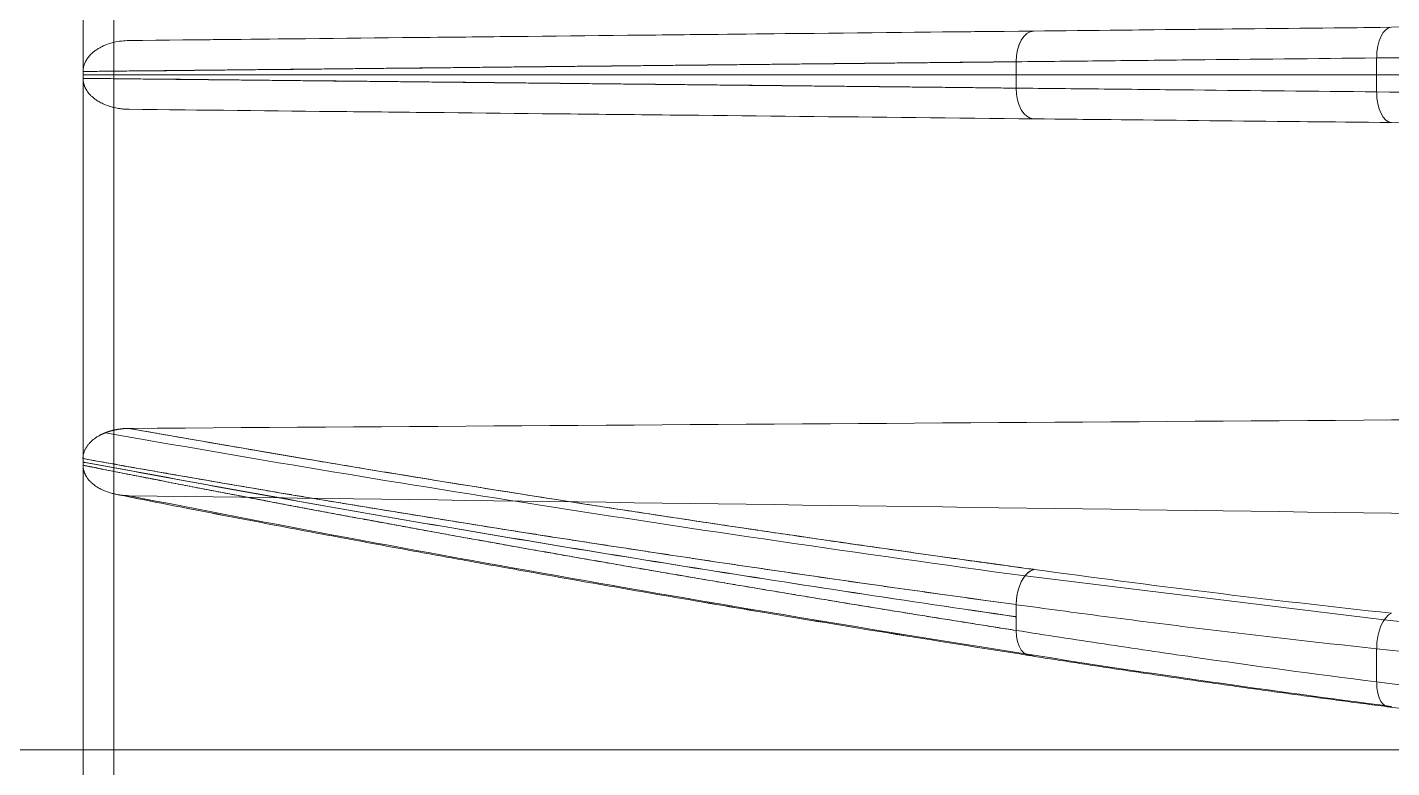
# Model space of a CAD drawing. Header units: millimetres. Extents: x 261 to 3841, y 268 to 4746.
# Drawn here: x 685.19 to 707.44, y 464.9 to 476.97 of the extents above; entities that cross this region are included whole.
import ezdxf
from ezdxf.lldxf.tags import DXFTag

# ---------------------------------------------------------------- set-up
doc = ezdxf.new("R2010")
doc.units = ezdxf.units.MM
doc.layers.add('20', color=7, linetype='Continuous', true_color=0xffffff)
doc.layers.add('21', color=7, linetype='Continuous', true_color=0xffffff)
tags = doc.linetypes.add('DASHED', pattern=[25.72, 12.86, -12.86]).pattern_tags.tags
tags[6:7] = [DXFTag(74, 4), DXFTag(75, 0), DXFTag(340, '0'), DXFTag(46, 0.0), DXFTag(50, 0.0), DXFTag(44, 0.0), DXFTag(45, 0.0)]
tags[4:5] = [DXFTag(74, 4), DXFTag(75, 0), DXFTag(340, '0'), DXFTag(46, 0.0), DXFTag(50, 0.0), DXFTag(44, 0.0), DXFTag(45, 0.0)]

msp = doc.modelspace()

# ---------------------------------------------------------------- linework, layer by layer
at = {"layer": '20', "color": 7, "linetype": 'DASHED', "lineweight": 13}
for p, q in [((686.096, 482.444), (686.096, 476.245)), ((701.315, 475.976), (701.315, 476.405)), ((707.193, 476.467), (707.193, 475.914)), ((707.193, 476.467), (707.193, 475.914)), ((686.096, 476.245), (686.096, 476.134)), ((701.315, 476.191), (686.096, 476.191)), ((701.315, 476.191), (686.096, 476.19)), ((707.193, 476.191), (701.315, 476.191)), ((701.315, 476.191), (707.193, 476.191)), ((736.214, 476.19), (707.193, 476.191)), ((707.193, 476.191), (736.11, 476.191)), ((686.096, 476.134), (686.096, 469.936)), ((686.096, 469.936), (686.096, 469.827)), ((686.096, 469.827), (686.096, 463.899)), ((701.461, 468.027), (707.317, 467.311)), ((707.317, 467.311), (701.461, 468.027)), ((701.315, 467.136), (701.315, 467.556)), ((707.193, 466.837), (707.193, 466.296)), ((707.193, 466.296), (707.193, 466.837))]:
    msp.add_line(p, q, dxfattribs=at)
for centre, major_axis, ratio, start_param, end_param in [((701.605, 476.403), (0.005, -0.502), 0.576654, 3.141376, 4.702223), ((701.605, 476.403), (-0.005, 0.502), 0.576654, 0.000007, 1.560813), ((707.442, 476.465), (-0.005, 0.502), 0.493826, 0.000001, 1.560287), ((701.605, 475.978), (0.005, 0.502), 0.576654, 1.58078, 3.141586), ((701.605, 475.978), (-0.005, -0.502), 0.576654, 4.722555, 6.283402), ((707.442, 475.917), (-0.005, -0.502), 0.493826, 4.722906, 6.283184), ((701.605, 467.639), (-0.068, -0.498), 0.565831, 3.396272, 4.957121), ((707.442, 466.925), (0.054, 0.5), 0.484928, 0.240021, 1.800306), ((701.605, 467.223), (0.078, 0.496), 0.562274, 1.834914, 3.395718), ((701.605, 467.223), (-0.078, -0.496), 0.562274, 4.976688, 6.537536), ((707.442, 466.389), (0.064, 0.498), 0.481142, 1.820742, 3.381028), ((707.442, 466.389), (-0.064, -0.498), 0.481142, 4.962342, 6.52262)]:
    msp.add_ellipse(centre, major_axis=major_axis, ratio=ratio, start_param=start_param, end_param=end_param, dxfattribs=at)
for points, degree in [([(716.129, 477.058), (706.368, 476.956), (696.608, 476.854), (686.847, 476.751)], 3), ([(686.847, 476.751), (689.183, 476.776), (693.991, 476.826), (699.027, 476.879), (701.6, 476.906)], 3), ([(701.6, 476.906), (702.544, 476.916), (704.453, 476.936), (706.433, 476.956), (707.436, 476.967)], 3), ([(716.129, 475.323), (706.368, 475.425), (696.608, 475.527), (686.847, 475.63)], 3), ([(716.13, 475.323), (706.369, 475.425), (696.608, 475.527), (686.847, 475.63)], 3), ([(701.6, 475.475), (699.027, 475.502), (693.991, 475.555), (689.183, 475.605), (686.847, 475.63)], 3), ([(707.436, 475.414), (706.433, 475.425), (704.453, 475.445), (702.544, 475.465), (701.6, 475.475)], 3), ([(716.129, 470.624), (706.368, 470.559), (696.608, 470.494), (686.847, 470.429)], 3), ([(701.6, 468.131), (699.027, 468.482), (693.991, 469.217), (689.183, 470.014), (686.847, 470.429)], 3), ([(716.13, 468.927), (706.369, 469.062), (696.608, 469.197), (686.847, 469.332)], 3), ([(701.6, 466.731), (699.027, 467.135), (693.991, 467.974), (689.183, 468.869), (686.847, 469.332)], 3), ([(701.481, 466.734), (704.326, 466.283), (707.366, 465.893)], 2)]:
    msp.add_open_spline(points, degree=degree, dxfattribs=at)
for points, knots in [([(686.096, 476.245), (686.096, 476.266), (686.098, 476.287), (686.105, 476.328), (686.111, 476.348), (686.126, 476.387), (686.135, 476.406), (686.155, 476.442), (686.167, 476.46), (686.205, 476.509), (686.235, 476.539), (686.275, 476.572), (686.283, 476.578), (686.3, 476.59), (686.309, 476.596), (686.335, 476.614), (686.37, 476.635), (686.407, 476.654), (686.445, 476.671), (686.464, 476.679), (686.523, 476.701), (686.562, 476.713), (686.642, 476.731), (686.683, 476.739), (686.764, 476.748), (686.806, 476.751), (686.847, 476.751)], [0, 0, 0, 0, 0.0625, 0.0625, 0.125, 0.125, 0.1875, 0.1875, 0.25, 0.25, 0.375, 0.375, 0.40625, 0.40625, 0.4375, 0.4375, 0.5, 0.5625, 0.5625, 0.625, 0.625, 0.75, 0.75, 0.875, 0.875, 1, 1, 1, 1]), ([(736.208, 476.773), (735.573, 476.767), (734.938, 476.76), (733.668, 476.746), (733.032, 476.74), (732.081, 476.73), (731.765, 476.726), (731.133, 476.72), (730.817, 476.716), (730.187, 476.71), (729.873, 476.706), (729.247, 476.7), (728.935, 476.697), (728.312, 476.69), (728.002, 476.687), (727.384, 476.68), (727.076, 476.677), (726.461, 476.67), (726.155, 476.667), (725.544, 476.661), (725.239, 476.658), (724.63, 476.651), (724.326, 476.648), (723.869, 476.643), (723.717, 476.642), (723.413, 476.638), (723.26, 476.637), (722.803, 476.632), (722.498, 476.629), (721.886, 476.622), (721.58, 476.619), (720.97, 476.613), (720.665, 476.609), (720.056, 476.603), (719.753, 476.6), (718.844, 476.59), (718.241, 476.584), (717.041, 476.571), (716.444, 476.565), (715.256, 476.552), (714.665, 476.546), (713.489, 476.534), (712.904, 476.527), (711.741, 476.515), (711.163, 476.509), (709.441, 476.491), (708.309, 476.479), (707.193, 476.467)], [0, 0, 0, 0, 0.062339, 0.062339, 0.12485, 0.12485, 0.156105, 0.156105, 0.18736, 0.18736, 0.218616, 0.218616, 0.249871, 0.249871, 0.281126, 0.281126, 0.312382, 0.312382, 0.343637, 0.343637, 0.374893, 0.374893, 0.406148, 0.406148, 0.421776, 0.421776, 0.437403, 0.437403, 0.468659, 0.468659, 0.499914, 0.499914, 0.531169, 0.531169, 0.562425, 0.562425, 0.624936, 0.624936, 0.687446, 0.687446, 0.749957, 0.749957, 0.812468, 0.812468, 0.874979, 0.874979, 1, 1, 1, 1]), ([(707.193, 476.467), (708.309, 476.479), (709.441, 476.491), (711.164, 476.509), (711.741, 476.515), (712.904, 476.527), (713.489, 476.533), (714.665, 476.546), (715.256, 476.552), (716.444, 476.564), (717.041, 476.57), (718.241, 476.583), (718.844, 476.589), (719.753, 476.599), (720.056, 476.602), (720.665, 476.608), (720.97, 476.612), (721.428, 476.617), (721.581, 476.618), (721.886, 476.621), (722.039, 476.623), (722.498, 476.628), (722.803, 476.631), (723.413, 476.637), (723.717, 476.641), (724.326, 476.647), (724.63, 476.65), (725.239, 476.656), (725.544, 476.66), (726.155, 476.666), (726.461, 476.669), (727.076, 476.676), (727.384, 476.679), (728.002, 476.685), (728.312, 476.689), (728.935, 476.695), (729.247, 476.699), (729.873, 476.705), (730.187, 476.708), (730.817, 476.715), (731.133, 476.718), (731.765, 476.725), (732.081, 476.728), (733.032, 476.738), (733.668, 476.745), (734.938, 476.758), (735.573, 476.765), (736.208, 476.772)], [0, 0, 0, 0, 0.125021, 0.125021, 0.187532, 0.187532, 0.250043, 0.250043, 0.312554, 0.312554, 0.375064, 0.375064, 0.437575, 0.437575, 0.468831, 0.468831, 0.500086, 0.500086, 0.515714, 0.515714, 0.531341, 0.531341, 0.562597, 0.562597, 0.593852, 0.593852, 0.625107, 0.625107, 0.656363, 0.656363, 0.687618, 0.687618, 0.718874, 0.718874, 0.750129, 0.750129, 0.781384, 0.781384, 0.81264, 0.81264, 0.843895, 0.843895, 0.87515, 0.87515, 0.937661, 0.937661, 1, 1, 1, 1]), ([(686.101, 476.247), (686.149, 476.247), (686.248, 476.248), (686.397, 476.25), (686.548, 476.251), (686.699, 476.253), (686.85, 476.255), (687.001, 476.256), (687.153, 476.258), (687.305, 476.259), (687.457, 476.261), (687.609, 476.262), (687.761, 476.264), (687.914, 476.266), (688.066, 476.267), (688.219, 476.269), (688.372, 476.27), (688.525, 476.272), (688.679, 476.274), (688.832, 476.275), (688.986, 476.277), (689.14, 476.278), (689.294, 476.28), (689.448, 476.282), (689.603, 476.283), (689.757, 476.285), (689.912, 476.286), (690.067, 476.288), (690.222, 476.29), (690.378, 476.291), (690.533, 476.293), (690.689, 476.294), (690.844, 476.296), (691, 476.298), (691.157, 476.299), (691.313, 476.301), (691.469, 476.303), (691.626, 476.304), (691.783, 476.306), (691.94, 476.307), (692.097, 476.309), (692.254, 476.311), (692.412, 476.312), (692.569, 476.314), (692.727, 476.316), (692.885, 476.317), (693.043, 476.319), (693.201, 476.321), (693.36, 476.322), (693.518, 476.324), (693.677, 476.326), (693.836, 476.327), (693.995, 476.329), (694.154, 476.331), (694.314, 476.332), (694.473, 476.334), (694.633, 476.336), (694.793, 476.337), (694.953, 476.339), (695.113, 476.341), (695.274, 476.342), (695.434, 476.344), (695.595, 476.346), (695.755, 476.347), (695.916, 476.349), (696.078, 476.351), (696.239, 476.352), (696.4, 476.354), (696.562, 476.356), (696.724, 476.357), (696.886, 476.359), (697.048, 476.361), (697.21, 476.362), (697.372, 476.364), (697.535, 476.366), (697.697, 476.368), (697.86, 476.369), (698.023, 476.371), (698.186, 476.373), (698.35, 476.374), (698.513, 476.376), (698.677, 476.378), (698.841, 476.38), (699.004, 476.381), (699.168, 476.383), (699.333, 476.385), (699.497, 476.386), (699.662, 476.388), (699.826, 476.39), (699.991, 476.392), (700.156, 476.393), (700.321, 476.395), (700.486, 476.397), (700.652, 476.398), (700.818, 476.4), (700.983, 476.402), (701.147, 476.404), (701.256, 476.405), (701.31, 476.405)], [0, 0, 0, 0, 0.010066, 0.020492, 0.030917, 0.041343, 0.051768, 0.062193, 0.072619, 0.083044, 0.093469, 0.103894, 0.114319, 0.124744, 0.135169, 0.145593, 0.156018, 0.166443, 0.176867, 0.187292, 0.197716, 0.208141, 0.218565, 0.228989, 0.239413, 0.249838, 0.260262, 0.270686, 0.28111, 0.291534, 0.301958, 0.312382, 0.322806, 0.33323, 0.343654, 0.354077, 0.364501, 0.374925, 0.385349, 0.395772, 0.406196, 0.416619, 0.427043, 0.437467, 0.44789, 0.458314, 0.468737, 0.479161, 0.489584, 0.500007, 0.510431, 0.520854, 0.531277, 0.541701, 0.552124, 0.562547, 0.572971, 0.583394, 0.593817, 0.604241, 0.614664, 0.625087, 0.63551, 0.645934, 0.656357, 0.66678, 0.677204, 0.687627, 0.69805, 0.708474, 0.718897, 0.729321, 0.739744, 0.750167, 0.760591, 0.771014, 0.781438, 0.791861, 0.802284, 0.812708, 0.823131, 0.833554, 0.843978, 0.854401, 0.864824, 0.875247, 0.885671, 0.896094, 0.906517, 0.91694, 0.927364, 0.937787, 0.94821, 0.958634, 0.969057, 0.979481, 0.989905, 1, 1, 1, 1]), ([(701.31, 476.405), (699.983, 476.391), (698.67, 476.378), (696.073, 476.35), (694.788, 476.337), (692.249, 476.31), (690.995, 476.297), (688.522, 476.271), (687.302, 476.258), (686.101, 476.245)], [0, 0, 0, 0, 0.249844, 0.249844, 0.500016, 0.500016, 0.750188, 0.750188, 1, 1, 1, 1]), ([(701.32, 476.405), (701.555, 476.408), (701.791, 476.41), (702.267, 476.415), (702.506, 476.418), (703.229, 476.426), (703.715, 476.431), (705.186, 476.446), (706.182, 476.457), (707.193, 476.467)], [0, 0, 0, 0, 0.12422, 0.12422, 0.249331, 0.249331, 0.499554, 0.499554, 1, 1, 1, 1]), ([(707.193, 476.467), (706.182, 476.457), (705.186, 476.446), (703.715, 476.431), (703.229, 476.426), (702.506, 476.418), (702.267, 476.415), (701.791, 476.41), (701.555, 476.408), (701.32, 476.405)], [0, 0, 0, 0, 0.500446, 0.500446, 0.750669, 0.750669, 0.87578, 0.87578, 1, 1, 1, 1]), ([(686.847, 475.63), (686.839, 475.63), (686.822, 475.63), (686.795, 475.631), (686.764, 475.633), (686.731, 475.637), (686.678, 475.643), (686.62, 475.654), (686.543, 475.674), (686.468, 475.699), (686.39, 475.735), (686.325, 475.772), (686.272, 475.811), (686.226, 475.851), (686.188, 475.893), (686.164, 475.926), (686.151, 475.947), (686.145, 475.956), (686.14, 475.966), (686.135, 475.975), (686.131, 475.984), (686.127, 475.993), (686.123, 476.003), (686.119, 476.012), (686.116, 476.021), (686.112, 476.031), (686.11, 476.04), (686.107, 476.05), (686.105, 476.059), (686.103, 476.068), (686.101, 476.078), (686.099, 476.087), (686.098, 476.097), (686.097, 476.106), (686.096, 476.115), (686.096, 476.125), (686.096, 476.131), (686.096, 476.134)], [0, 0, 0, 0, 0.0244, 0.051848, 0.08239, 0.116073, 0.152943, 0.242743, 0.294921, 0.393982, 0.480559, 0.554233, 0.618546, 0.679416, 0.736877, 0.791003, 0.801697, 0.812306, 0.822832, 0.833275, 0.843637, 0.853921, 0.864127, 0.874258, 0.884315, 0.8943, 0.904214, 0.914061, 0.923842, 0.933559, 0.943215, 0.952811, 0.962352, 0.971838, 0.981273, 0.990659, 1, 1, 1, 1]), ([(701.31, 475.976), (699.983, 475.99), (698.67, 476.004), (696.073, 476.031), (694.788, 476.044), (692.249, 476.071), (690.995, 476.084), (688.522, 476.11), (687.302, 476.123), (686.101, 476.136)], [0, 0, 0, 0, 0.249844, 0.249844, 0.500016, 0.500016, 0.750188, 0.750188, 1, 1, 1, 1]), ([(686.101, 476.134), (686.149, 476.134), (686.248, 476.133), (686.397, 476.131), (686.548, 476.13), (686.699, 476.128), (686.85, 476.127), (687.001, 476.125), (687.153, 476.123), (687.305, 476.122), (687.457, 476.12), (687.609, 476.119), (687.761, 476.117), (687.914, 476.116), (688.066, 476.114), (688.219, 476.112), (688.372, 476.111), (688.525, 476.109), (688.679, 476.108), (688.832, 476.106), (688.986, 476.104), (689.14, 476.103), (689.294, 476.101), (689.448, 476.1), (689.603, 476.098), (689.757, 476.096), (689.912, 476.095), (690.067, 476.093), (690.222, 476.091), (690.378, 476.09), (690.533, 476.088), (690.689, 476.087), (690.844, 476.085), (691, 476.083), (691.157, 476.082), (691.313, 476.08), (691.469, 476.079), (691.626, 476.077), (691.783, 476.075), (691.94, 476.074), (692.097, 476.072), (692.254, 476.07), (692.412, 476.069), (692.569, 476.067), (692.727, 476.065), (692.885, 476.064), (693.043, 476.062), (693.201, 476.06), (693.36, 476.059), (693.518, 476.057), (693.677, 476.056), (693.836, 476.054), (693.995, 476.052), (694.154, 476.051), (694.314, 476.049), (694.473, 476.047), (694.633, 476.046), (694.793, 476.044), (694.953, 476.042), (695.113, 476.041), (695.274, 476.039), (695.434, 476.037), (695.595, 476.035), (695.755, 476.034), (695.916, 476.032), (696.078, 476.03), (696.239, 476.029), (696.4, 476.027), (696.562, 476.025), (696.724, 476.024), (696.886, 476.022), (697.048, 476.02), (697.21, 476.019), (697.372, 476.017), (697.535, 476.015), (697.697, 476.014), (697.86, 476.012), (698.023, 476.01), (698.186, 476.008), (698.35, 476.007), (698.513, 476.005), (698.677, 476.003), (698.841, 476.002), (699.004, 476), (699.168, 475.998), (699.333, 475.996), (699.497, 475.995), (699.662, 475.993), (699.826, 475.991), (699.991, 475.99), (700.156, 475.988), (700.321, 475.986), (700.486, 475.984), (700.652, 475.983), (700.818, 475.981), (700.983, 475.979), (701.147, 475.977), (701.256, 475.976), (701.31, 475.976)], [0, 0, 0, 0, 0.010066, 0.020492, 0.030917, 0.041343, 0.051768, 0.062193, 0.072619, 0.083044, 0.093469, 0.103894, 0.114319, 0.124744, 0.135169, 0.145593, 0.156018, 0.166443, 0.176867, 0.187292, 0.197716, 0.208141, 0.218565, 0.228989, 0.239413, 0.249838, 0.260262, 0.270686, 0.28111, 0.291534, 0.301958, 0.312382, 0.322806, 0.33323, 0.343654, 0.354077, 0.364501, 0.374925, 0.385349, 0.395772, 0.406196, 0.416619, 0.427043, 0.437467, 0.44789, 0.458314, 0.468737, 0.479161, 0.489584, 0.500007, 0.510431, 0.520854, 0.531277, 0.541701, 0.552124, 0.562547, 0.572971, 0.583394, 0.593817, 0.604241, 0.614664, 0.625087, 0.63551, 0.645934, 0.656357, 0.66678, 0.677204, 0.687627, 0.69805, 0.708474, 0.718897, 0.729321, 0.739744, 0.750167, 0.760591, 0.771014, 0.781438, 0.791861, 0.802284, 0.812708, 0.823131, 0.833554, 0.843978, 0.854401, 0.864824, 0.875247, 0.885671, 0.896094, 0.906517, 0.91694, 0.927364, 0.937787, 0.94821, 0.958634, 0.969057, 0.979481, 0.989905, 1, 1, 1, 1]), ([(707.193, 475.914), (706.182, 475.925), (705.186, 475.935), (703.715, 475.95), (703.229, 475.956), (702.506, 475.963), (702.267, 475.966), (701.791, 475.971), (701.555, 475.973), (701.32, 475.976)], [0, 0, 0, 0, 0.500446, 0.500446, 0.750669, 0.750669, 0.87578, 0.87578, 1, 1, 1, 1]), ([(701.32, 475.976), (701.555, 475.973), (701.791, 475.971), (702.267, 475.966), (702.506, 475.963), (703.229, 475.956), (703.715, 475.95), (705.186, 475.935), (706.182, 475.925), (707.193, 475.914)], [0, 0, 0, 0, 0.12422, 0.12422, 0.249331, 0.249331, 0.499554, 0.499554, 1, 1, 1, 1]), ([(736.208, 475.61), (735.573, 475.617), (734.938, 475.623), (733.668, 475.637), (733.032, 475.643), (732.081, 475.653), (731.765, 475.656), (731.133, 475.663), (730.817, 475.666), (730.187, 475.673), (729.873, 475.676), (729.247, 475.683), (728.935, 475.686), (728.312, 475.693), (728.002, 475.696), (727.384, 475.702), (727.076, 475.706), (726.461, 475.712), (726.155, 475.715), (725.544, 475.722), (725.239, 475.725), (724.63, 475.731), (724.326, 475.734), (723.869, 475.739), (723.717, 475.741), (723.413, 475.744), (723.26, 475.746), (722.803, 475.75), (722.498, 475.754), (721.886, 475.76), (721.58, 475.763), (720.97, 475.77), (720.665, 475.773), (720.056, 475.779), (719.753, 475.782), (718.844, 475.792), (718.241, 475.798), (717.041, 475.811), (716.444, 475.817), (715.256, 475.829), (714.665, 475.836), (713.489, 475.848), (712.904, 475.854), (711.741, 475.866), (711.163, 475.872), (709.441, 475.89), (708.309, 475.902), (707.193, 475.914)], [0, 0, 0, 0, 0.062339, 0.062339, 0.12485, 0.12485, 0.156105, 0.156105, 0.18736, 0.18736, 0.218616, 0.218616, 0.249871, 0.249871, 0.281126, 0.281126, 0.312382, 0.312382, 0.343637, 0.343637, 0.374893, 0.374893, 0.406148, 0.406148, 0.421776, 0.421776, 0.437403, 0.437403, 0.468659, 0.468659, 0.499914, 0.499914, 0.531169, 0.531169, 0.562425, 0.562425, 0.624936, 0.624936, 0.687446, 0.687446, 0.749957, 0.749957, 0.812468, 0.812468, 0.874979, 0.874979, 1, 1, 1, 1]), ([(707.193, 475.914), (708.309, 475.902), (709.441, 475.89), (711.164, 475.872), (711.741, 475.866), (712.904, 475.854), (713.489, 475.847), (714.665, 475.835), (715.256, 475.829), (716.444, 475.816), (717.041, 475.81), (718.241, 475.797), (718.844, 475.791), (719.753, 475.781), (720.056, 475.778), (720.665, 475.772), (720.97, 475.769), (721.428, 475.764), (721.581, 475.762), (721.886, 475.759), (722.039, 475.757), (722.498, 475.752), (722.803, 475.749), (723.413, 475.743), (723.717, 475.74), (724.326, 475.733), (724.63, 475.73), (725.239, 475.724), (725.544, 475.72), (726.155, 475.714), (726.461, 475.711), (727.076, 475.704), (727.384, 475.701), (728.002, 475.694), (728.312, 475.691), (728.935, 475.685), (729.247, 475.681), (729.873, 475.675), (730.187, 475.671), (730.817, 475.665), (731.133, 475.661), (731.765, 475.655), (732.081, 475.651), (733.032, 475.641), (733.668, 475.635), (734.938, 475.621), (735.573, 475.615), (736.208, 475.608)], [0, 0, 0, 0, 0.125021, 0.125021, 0.187532, 0.187532, 0.250043, 0.250043, 0.312554, 0.312554, 0.375064, 0.375064, 0.437575, 0.437575, 0.468831, 0.468831, 0.500086, 0.500086, 0.515714, 0.515714, 0.531341, 0.531341, 0.562597, 0.562597, 0.593852, 0.593852, 0.625107, 0.625107, 0.656363, 0.656363, 0.687618, 0.687618, 0.718874, 0.718874, 0.750129, 0.750129, 0.781384, 0.781384, 0.81264, 0.81264, 0.843895, 0.843895, 0.87515, 0.87515, 0.937661, 0.937661, 1, 1, 1, 1]), ([(736.362, 475.111), (735.726, 475.118), (735.092, 475.124), (733.825, 475.138), (733.193, 475.144), (731.933, 475.158), (731.306, 475.164), (730.369, 475.174), (730.058, 475.177), (729.437, 475.184), (729.127, 475.187), (728.51, 475.193), (728.202, 475.197), (727.587, 475.203), (727.28, 475.206), (726.668, 475.213), (726.362, 475.216), (725.751, 475.222), (725.446, 475.225), (724.835, 475.232), (724.529, 475.235), (723.917, 475.241), (723.611, 475.245), (722.998, 475.251), (722.692, 475.254), (722.08, 475.261), (721.775, 475.264), (721.166, 475.27), (720.862, 475.273), (720.256, 475.28), (719.953, 475.283), (719.048, 475.292), (718.447, 475.299), (717.25, 475.311), (716.655, 475.318), (715.471, 475.33), (714.881, 475.336), (713.709, 475.348), (713.126, 475.355), (711.967, 475.367), (711.391, 475.373), (709.676, 475.391), (708.547, 475.402), (707.436, 475.414)], [0, 0, 0, 0, 0.0625, 0.0625, 0.125, 0.125, 0.1875, 0.1875, 0.21875, 0.21875, 0.25, 0.25, 0.28125, 0.28125, 0.3125, 0.3125, 0.34375, 0.34375, 0.375, 0.375, 0.40625, 0.40625, 0.4375, 0.4375, 0.46875, 0.46875, 0.5, 0.5, 0.53125, 0.53125, 0.5625, 0.5625, 0.625, 0.625, 0.6875, 0.6875, 0.75, 0.75, 0.8125, 0.8125, 0.875, 0.875, 1, 1, 1, 1]), ([(686.094, 469.936), (686.094, 469.942), (686.094, 469.954), (686.096, 469.971), (686.099, 469.989), (686.102, 470.007), (686.107, 470.025), (686.113, 470.043), (686.119, 470.061), (686.127, 470.078), (686.136, 470.096), (686.146, 470.114), (686.157, 470.131), (686.169, 470.148), (686.182, 470.165), (686.196, 470.182), (686.211, 470.198), (686.227, 470.215), (686.244, 470.23), (686.263, 470.246), (686.282, 470.261), (686.302, 470.275), (686.324, 470.29), (686.346, 470.303), (686.364, 470.313), (686.377, 470.32), (686.384, 470.324), (686.392, 470.328), (686.4, 470.332), (686.408, 470.335), (686.416, 470.339), (686.425, 470.343), (686.434, 470.347), (686.443, 470.351), (686.452, 470.355), (686.462, 470.358), (686.472, 470.362), (686.482, 470.366), (686.492, 470.369), (686.503, 470.373), (686.513, 470.377), (686.525, 470.38), (686.536, 470.384), (686.547, 470.387), (686.559, 470.39), (686.571, 470.393), (686.584, 470.397), (686.596, 470.4), (686.609, 470.403), (686.622, 470.405), (686.635, 470.408), (686.649, 470.411), (686.663, 470.413), (686.677, 470.415), (686.691, 470.417), (686.706, 470.419), (686.72, 470.421), (686.735, 470.423), (686.751, 470.424), (686.766, 470.426), (686.782, 470.427), (686.798, 470.428), (686.814, 470.428), (686.83, 470.429), (686.841, 470.429), (686.847, 470.429)], [0, 0, 0, 0, 0.018142, 0.036432, 0.054903, 0.073585, 0.092509, 0.111705, 0.1312, 0.151021, 0.171193, 0.19174, 0.212685, 0.23405, 0.255855, 0.278118, 0.300857, 0.32409, 0.347832, 0.372097, 0.3969, 0.422252, 0.448166, 0.474654, 0.501725, 0.509965, 0.518418, 0.527086, 0.535968, 0.545065, 0.554377, 0.563904, 0.573647, 0.583605, 0.593779, 0.60417, 0.614776, 0.625599, 0.636639, 0.647895, 0.659368, 0.671058, 0.682965, 0.695089, 0.707431, 0.71999, 0.732766, 0.74576, 0.758972, 0.772401, 0.786048, 0.799913, 0.813996, 0.828297, 0.842815, 0.857552, 0.872507, 0.88768, 0.903071, 0.91868, 0.934508, 0.950553, 0.966817, 0.983299, 1, 1, 1, 1]), ([(686.847, 470.429), (686.917, 470.417), (687.093, 470.385), (687.414, 470.329), (687.845, 470.254), (688.387, 470.16), (689.043, 470.047), (689.814, 469.917), (690.701, 469.769), (691.707, 469.604), (692.834, 469.423), (693.94, 469.249), (694.982, 469.088), (695.918, 468.946), (696.849, 468.806), (697.611, 468.694), (698.196, 468.609), (698.598, 468.551), (698.979, 468.497), (699.338, 468.446), (699.676, 468.398), (699.992, 468.353), (700.286, 468.312), (700.559, 468.274), (700.81, 468.239), (701.039, 468.208), (701.245, 468.179), (701.428, 468.154), (701.542, 468.139), (701.595, 468.132)], [0, 0, 0, 0, 0.014974, 0.037736, 0.068284, 0.106621, 0.152744, 0.206655, 0.268353, 0.337838, 0.415111, 0.500171, 0.563562, 0.62637, 0.688596, 0.750238, 0.778189, 0.804689, 0.829736, 0.85333, 0.875473, 0.896163, 0.915401, 0.933186, 0.949519, 0.9644, 0.977828, 0.989804, 1, 1, 1, 1]), ([(686.462, 470.359), (688.753, 469.951), (691.108, 469.56), (696.104, 468.779), (698.75, 468.393), (701.459, 468.024)], [0, 0, 0, 0, 0.482525, 0.482525, 1, 1, 1, 1]), ([(701.311, 467.557), (698.654, 467.919), (696.054, 468.299), (690.979, 469.092), (688.503, 469.506), (686.095, 469.936)], [0, 0, 0, 0, 0.499844, 0.499844, 1, 1, 1, 1]), ([(686.096, 469.937), (686.146, 469.928), (686.246, 469.91), (686.397, 469.883), (686.548, 469.857), (686.699, 469.83), (686.85, 469.803), (687.001, 469.776), (687.153, 469.75), (687.305, 469.723), (687.457, 469.697), (687.609, 469.67), (687.761, 469.644), (687.914, 469.617), (688.066, 469.591), (688.219, 469.564), (688.372, 469.538), (688.525, 469.512), (688.679, 469.486), (688.832, 469.46), (688.986, 469.434), (689.14, 469.407), (689.294, 469.381), (689.448, 469.356), (689.603, 469.33), (689.757, 469.304), (689.912, 469.278), (690.067, 469.252), (690.222, 469.226), (690.378, 469.201), (690.533, 469.175), (690.689, 469.149), (690.844, 469.124), (691, 469.098), (691.157, 469.073), (691.313, 469.047), (691.469, 469.022), (691.626, 468.997), (691.783, 468.971), (691.94, 468.946), (692.097, 468.921), (692.254, 468.896), (692.412, 468.871), (692.569, 468.845), (692.727, 468.82), (692.885, 468.795), (693.043, 468.77), (693.201, 468.745), (693.36, 468.721), (693.518, 468.696), (693.677, 468.671), (693.836, 468.646), (693.995, 468.622), (694.154, 468.597), (694.314, 468.572), (694.473, 468.548), (694.633, 468.523), (694.793, 468.499), (694.953, 468.474), (695.113, 468.45), (695.274, 468.426), (695.434, 468.401), (695.595, 468.377), (695.755, 468.353), (695.916, 468.329), (696.078, 468.304), (696.239, 468.28), (696.4, 468.256), (696.562, 468.232), (696.724, 468.208), (696.886, 468.185), (697.048, 468.161), (697.21, 468.137), (697.372, 468.113), (697.535, 468.089), (697.697, 468.066), (697.86, 468.042), (698.023, 468.018), (698.186, 467.995), (698.35, 467.971), (698.513, 467.948), (698.677, 467.924), (698.841, 467.901), (699.004, 467.878), (699.168, 467.854), (699.333, 467.831), (699.497, 467.808), (699.662, 467.785), (699.826, 467.762), (699.991, 467.739), (700.156, 467.716), (700.321, 467.693), (700.486, 467.67), (700.652, 467.647), (700.818, 467.624), (700.983, 467.601), (701.148, 467.579), (701.257, 467.564), (701.31, 467.557)], [0, 0, 0, 0, 0.010422, 0.020844, 0.031265, 0.041687, 0.052108, 0.06253, 0.072951, 0.083372, 0.093793, 0.104214, 0.114635, 0.125056, 0.135477, 0.145898, 0.156319, 0.16674, 0.17716, 0.187581, 0.198002, 0.208422, 0.218843, 0.229263, 0.239683, 0.250104, 0.260524, 0.270944, 0.281364, 0.291784, 0.302204, 0.312624, 0.323044, 0.333464, 0.343884, 0.354304, 0.364724, 0.375144, 0.385564, 0.395983, 0.406403, 0.416823, 0.427243, 0.437662, 0.448082, 0.458501, 0.468921, 0.47934, 0.48976, 0.50018, 0.510599, 0.521018, 0.531438, 0.541857, 0.552277, 0.562696, 0.573115, 0.583535, 0.593954, 0.604374, 0.614793, 0.625212, 0.635632, 0.646051, 0.65647, 0.66689, 0.677309, 0.687729, 0.698148, 0.708568, 0.718987, 0.729407, 0.739826, 0.750246, 0.760665, 0.771085, 0.781504, 0.791924, 0.802343, 0.812763, 0.823182, 0.833601, 0.844021, 0.85444, 0.864859, 0.875279, 0.885698, 0.896117, 0.906537, 0.916956, 0.927375, 0.937795, 0.948214, 0.958634, 0.969053, 0.979473, 0.989893, 1, 1, 1, 1]), ([(701.315, 467.358), (701.31, 467.359), (701.305, 467.359), (700.416, 467.489), (699.539, 467.619), (696.929, 468.016), (695.215, 468.289), (691.842, 468.848), (690.184, 469.135), (687.741, 469.576), (686.935, 469.725), (686.123, 469.878), (686.109, 469.88), (686.096, 469.883)], [0, 0, 0, 0, 0.000995, 0.000995, 0.167024, 0.167024, 0.499084, 0.499084, 0.831144, 0.831144, 0.997174, 0.997174, 1, 1, 1, 1]), ([(686.096, 469.878), (686.107, 469.876), (686.119, 469.874), (686.93, 469.728), (687.737, 469.58), (690.18, 469.138), (691.838, 468.848), (695.212, 468.287), (696.926, 468.015), (699.538, 467.62), (700.415, 467.49), (701.304, 467.361), (701.31, 467.36), (701.315, 467.359)], [0, 0, 0, 0, 0.002425, 0.002425, 0.168519, 0.168519, 0.500707, 0.500707, 0.832894, 0.832894, 0.998988, 0.998988, 1, 1, 1, 1]), ([(701.31, 467.136), (699.983, 467.345), (698.67, 467.557), (696.073, 467.99), (694.788, 468.211), (692.249, 468.66), (690.995, 468.888), (688.52, 469.352), (687.299, 469.589), (686.096, 469.829)], [0, 0, 0, 0, 0.249766, 0.249766, 0.499844, 0.499844, 0.749922, 0.749922, 1, 1, 1, 1]), ([(686.096, 469.827), (686.146, 469.817), (686.246, 469.797), (686.397, 469.767), (686.548, 469.737), (686.699, 469.708), (686.85, 469.678), (687.001, 469.648), (687.153, 469.618), (687.305, 469.589), (687.457, 469.559), (687.609, 469.529), (687.761, 469.5), (687.914, 469.47), (688.066, 469.441), (688.219, 469.411), (688.372, 469.382), (688.525, 469.353), (688.679, 469.323), (688.832, 469.294), (688.986, 469.265), (689.14, 469.236), (689.294, 469.207), (689.448, 469.178), (689.603, 469.148), (689.757, 469.119), (689.912, 469.09), (690.067, 469.061), (690.222, 469.033), (690.378, 469.004), (690.533, 468.975), (690.689, 468.946), (690.844, 468.917), (691, 468.889), (691.157, 468.86), (691.313, 468.831), (691.469, 468.803), (691.626, 468.774), (691.783, 468.746), (691.94, 468.717), (692.097, 468.689), (692.254, 468.66), (692.412, 468.632), (692.569, 468.604), (692.727, 468.576), (692.885, 468.547), (693.043, 468.519), (693.201, 468.491), (693.36, 468.463), (693.518, 468.435), (693.677, 468.407), (693.836, 468.379), (693.995, 468.351), (694.154, 468.323), (694.314, 468.295), (694.473, 468.267), (694.633, 468.24), (694.793, 468.212), (694.953, 468.184), (695.113, 468.156), (695.274, 468.129), (695.434, 468.101), (695.595, 468.074), (695.755, 468.046), (695.916, 468.019), (696.078, 467.991), (696.239, 467.964), (696.4, 467.937), (696.562, 467.909), (696.724, 467.882), (696.886, 467.855), (697.048, 467.828), (697.21, 467.801), (697.372, 467.773), (697.535, 467.746), (697.697, 467.719), (697.86, 467.692), (698.023, 467.665), (698.186, 467.639), (698.35, 467.612), (698.513, 467.585), (698.677, 467.558), (698.841, 467.531), (699.004, 467.505), (699.168, 467.478), (699.333, 467.451), (699.497, 467.425), (699.662, 467.398), (699.826, 467.372), (699.991, 467.346), (700.156, 467.319), (700.321, 467.293), (700.486, 467.266), (700.652, 467.24), (700.818, 467.214), (700.983, 467.188), (701.148, 467.162), (701.257, 467.145), (701.31, 467.136)], [0, 0, 0, 0, 0.010422, 0.020843, 0.031265, 0.041687, 0.052108, 0.06253, 0.072951, 0.083372, 0.093793, 0.104214, 0.114635, 0.125056, 0.135477, 0.145898, 0.156319, 0.16674, 0.17716, 0.187581, 0.198002, 0.208422, 0.218843, 0.229263, 0.239683, 0.250104, 0.260524, 0.270944, 0.281364, 0.291784, 0.302204, 0.312624, 0.323044, 0.333464, 0.343884, 0.354304, 0.364724, 0.375144, 0.385564, 0.395983, 0.406403, 0.416823, 0.427243, 0.437662, 0.448082, 0.458501, 0.468921, 0.47934, 0.48976, 0.500179, 0.510599, 0.521018, 0.531438, 0.541857, 0.552277, 0.562696, 0.573115, 0.583535, 0.593954, 0.604374, 0.614793, 0.625212, 0.635632, 0.646051, 0.65647, 0.66689, 0.677309, 0.687729, 0.698148, 0.708568, 0.718987, 0.729407, 0.739826, 0.750246, 0.760665, 0.771085, 0.781504, 0.791924, 0.802343, 0.812762, 0.823182, 0.833601, 0.844021, 0.85444, 0.864859, 0.875279, 0.885698, 0.896117, 0.906537, 0.916956, 0.927375, 0.937795, 0.948214, 0.958634, 0.969053, 0.979473, 0.989893, 1, 1, 1, 1]), ([(686.847, 469.332), (686.839, 469.332), (686.822, 469.332), (686.795, 469.334), (686.764, 469.336), (686.731, 469.339), (686.678, 469.346), (686.62, 469.357), (686.543, 469.376), (686.468, 469.401), (686.39, 469.436), (686.325, 469.473), (686.272, 469.511), (686.226, 469.55), (686.188, 469.591), (686.164, 469.624), (686.151, 469.644), (686.145, 469.653), (686.14, 469.662), (686.135, 469.671), (686.131, 469.68), (686.127, 469.689), (686.123, 469.698), (686.119, 469.708), (686.116, 469.717), (686.112, 469.726), (686.11, 469.735), (686.107, 469.744), (686.105, 469.754), (686.103, 469.763), (686.101, 469.772), (686.099, 469.781), (686.098, 469.79), (686.097, 469.8), (686.096, 469.809), (686.096, 469.818), (686.096, 469.824), (686.096, 469.827)], [0, 0, 0, 0, 0.024398, 0.051846, 0.082388, 0.116072, 0.152944, 0.242739, 0.294923, 0.393985, 0.480562, 0.554235, 0.618545, 0.679415, 0.736877, 0.791004, 0.801699, 0.812308, 0.822834, 0.833278, 0.843641, 0.853925, 0.864131, 0.874262, 0.884319, 0.894303, 0.904218, 0.914065, 0.923845, 0.933562, 0.943217, 0.952814, 0.962354, 0.971839, 0.981274, 0.99066, 1, 1, 1, 1]), ([(686.619, 469.359), (687.022, 469.278), (687.893, 469.107), (689.177, 468.86), (690.398, 468.631), (691.421, 468.442), (692.267, 468.288), (693.129, 468.133), (694.177, 467.947), (695.566, 467.705), (697.278, 467.414), (699.291, 467.082), (700.746, 466.85), (701.515, 466.729)], [0, 0, 0, 0, 0.085682, 0.183978, 0.268106, 0.338066, 0.393857, 0.44059, 0.512722, 0.605342, 0.71845, 0.852044, 1, 1, 1, 1]), ([(686.62, 469.357), (686.654, 469.35), (686.689, 469.344), (686.764, 469.335), (686.806, 469.333), (686.847, 469.332)], [0, 0, 0, 0, 0.459459, 0.459459, 1, 1, 1, 1]), ([(686.621, 469.358), (687.024, 469.278), (687.893, 469.106), (689.177, 468.86), (690.398, 468.631), (691.421, 468.442), (692.267, 468.288), (693.128, 468.133), (694.177, 467.947), (695.566, 467.705), (697.278, 467.415), (699.291, 467.082), (700.746, 466.85), (701.515, 466.729)], [0, 0, 0, 0, 0.08554, 0.183851, 0.267992, 0.337963, 0.393762, 0.440502, 0.512645, 0.605279, 0.718404, 0.85202, 1, 1, 1, 1]), ([(701.595, 468.129), (701.578, 468.124), (701.561, 468.115), (701.526, 468.092), (701.508, 468.078), (701.473, 468.043), (701.456, 468.022), (701.426, 467.978), (701.411, 467.953), (701.385, 467.9), (701.373, 467.871), (701.353, 467.812), (701.344, 467.781), (701.33, 467.718), (701.324, 467.686), (701.318, 467.622), (701.316, 467.592), (701.316, 467.561)], [0, 0, 0, 0, 0.11644, 0.11644, 0.24361, 0.24361, 0.37078, 0.37078, 0.49795, 0.49795, 0.62512, 0.62512, 0.752289, 0.752289, 0.879459, 0.879459, 1, 1, 1, 1]), ([(707.431, 467.417), (706.429, 467.525), (704.453, 467.752), (702.547, 468.001), (701.605, 468.13)], [0, 0, 0, 0, 0.500023, 1, 1, 1, 1]), ([(701.605, 468.13), (702.547, 468.001), (704.453, 467.752), (706.429, 467.525), (707.431, 467.417)], [0, 0, 0, 0, 0.499976, 1, 1, 1, 1]), ([(701.32, 467.555), (701.555, 467.523), (701.791, 467.491), (702.267, 467.427), (702.506, 467.396), (703.229, 467.302), (703.715, 467.24), (705.186, 467.06), (706.182, 466.946), (707.193, 466.837)], [0, 0, 0, 0, 0.124234, 0.124234, 0.249343, 0.249343, 0.499562, 0.499562, 1, 1, 1, 1]), ([(707.193, 466.837), (706.182, 466.946), (705.186, 467.06), (703.715, 467.24), (703.229, 467.302), (702.506, 467.396), (702.267, 467.428), (701.791, 467.491), (701.555, 467.523), (701.32, 467.555)], [0, 0, 0, 0, 0.500438, 0.500438, 0.750657, 0.750657, 0.875766, 0.875766, 1, 1, 1, 1]), ([(707.318, 467.311), (709.469, 467.08), (711.678, 466.876), (716.335, 466.501), (718.792, 466.333), (721.911, 466.159), (722.538, 466.127), (723.791, 466.06), (724.416, 466.026), (726.29, 465.923), (727.543, 465.856), (730.072, 465.748), (731.349, 465.708), (733.848, 465.65), (735.068, 465.632), (736.293, 465.618)], [0, 0, 0, 0, 0.240879, 0.240879, 0.496389, 0.496389, 0.560266, 0.560266, 0.624144, 0.624144, 0.751899, 0.751899, 0.879654, 0.879654, 1, 1, 1, 1]), ([(736.192, 465.619), (735, 465.633), (733.813, 465.651), (731.346, 465.708), (730.07, 465.748), (727.543, 465.856), (726.292, 465.923), (724.418, 466.026), (723.793, 466.06), (722.541, 466.126), (721.914, 466.159), (720.043, 466.264), (718.806, 466.34), (716.355, 466.507), (715.14, 466.597), (711.679, 466.875), (709.469, 467.08), (707.318, 467.311)], [0, 0, 0, 0, 0.117429, 0.117429, 0.245608, 0.245608, 0.373787, 0.373787, 0.437876, 0.437876, 0.501966, 0.501966, 0.630144, 0.630144, 0.758323, 0.758323, 1, 1, 1, 1]), ([(707.193, 466.296), (706.182, 466.425), (705.186, 466.56), (703.715, 466.771), (703.229, 466.842), (702.506, 466.951), (702.267, 466.988), (701.791, 467.061), (701.555, 467.098), (701.32, 467.135)], [0, 0, 0, 0, 0.500438, 0.500438, 0.750657, 0.750657, 0.875766, 0.875766, 1, 1, 1, 1]), ([(701.32, 467.135), (701.555, 467.098), (701.791, 467.061), (702.267, 466.988), (702.506, 466.951), (703.229, 466.842), (703.715, 466.771), (705.186, 466.56), (706.182, 466.425), (707.193, 466.296)], [0, 0, 0, 0, 0.124234, 0.124234, 0.249343, 0.249343, 0.499562, 0.499562, 1, 1, 1, 1]), ([(707.193, 466.837), (708.309, 466.717), (709.441, 466.603), (711.164, 466.442), (711.741, 466.391), (712.904, 466.29), (713.489, 466.242), (714.665, 466.148), (715.256, 466.102), (716.444, 466.014), (717.041, 465.972), (718.241, 465.891), (718.844, 465.852), (719.753, 465.795), (720.056, 465.777), (720.665, 465.741), (720.97, 465.724), (721.428, 465.698), (721.581, 465.69), (721.886, 465.673), (722.039, 465.665), (722.498, 465.641), (722.803, 465.624), (723.413, 465.592), (723.717, 465.576), (724.326, 465.543), (724.63, 465.526), (725.239, 465.493), (725.544, 465.476), (726.155, 465.443), (726.461, 465.427), (727.076, 465.395), (727.384, 465.379), (728.002, 465.35), (728.312, 465.335), (728.935, 465.308), (729.247, 465.295), (729.873, 465.271), (730.187, 465.26), (730.817, 465.239), (731.133, 465.229), (731.765, 465.211), (732.081, 465.203), (733.032, 465.18), (733.668, 465.168), (734.94, 465.146), (735.577, 465.138), (736.214, 465.13)], [0, 0, 0, 0, 0.125, 0.125, 0.1875, 0.1875, 0.25, 0.25, 0.3125, 0.3125, 0.375, 0.375, 0.4375, 0.4375, 0.46875, 0.46875, 0.5, 0.5, 0.515625, 0.515625, 0.53125, 0.53125, 0.5625, 0.5625, 0.59375, 0.59375, 0.625, 0.625, 0.65625, 0.65625, 0.6875, 0.6875, 0.71875, 0.71875, 0.75, 0.75, 0.78125, 0.78125, 0.8125, 0.8125, 0.84375, 0.84375, 0.875, 0.875, 0.9375, 0.9375, 1, 1, 1, 1]), ([(736.214, 465.131), (735.577, 465.139), (734.94, 465.147), (733.668, 465.168), (733.032, 465.181), (732.081, 465.204), (731.765, 465.212), (731.133, 465.23), (730.817, 465.24), (730.187, 465.261), (729.873, 465.272), (729.247, 465.296), (728.935, 465.309), (728.312, 465.336), (728.002, 465.35), (727.384, 465.38), (727.076, 465.396), (726.461, 465.427), (726.155, 465.444), (725.544, 465.477), (725.239, 465.493), (724.63, 465.527), (724.326, 465.543), (723.869, 465.568), (723.717, 465.576), (723.413, 465.593), (723.26, 465.601), (722.803, 465.625), (722.498, 465.641), (721.886, 465.674), (721.58, 465.69), (720.97, 465.724), (720.665, 465.742), (720.056, 465.778), (719.753, 465.796), (718.844, 465.852), (718.241, 465.891), (717.041, 465.972), (716.444, 466.015), (715.256, 466.102), (714.665, 466.148), (713.489, 466.242), (712.904, 466.291), (711.741, 466.391), (711.163, 466.443), (709.441, 466.603), (708.309, 466.717), (707.193, 466.837)], [0, 0, 0, 0, 0.0625, 0.0625, 0.125, 0.125, 0.15625, 0.15625, 0.1875, 0.1875, 0.21875, 0.21875, 0.25, 0.25, 0.28125, 0.28125, 0.3125, 0.3125, 0.34375, 0.34375, 0.375, 0.375, 0.40625, 0.40625, 0.421875, 0.421875, 0.4375, 0.4375, 0.46875, 0.46875, 0.5, 0.5, 0.53125, 0.53125, 0.5625, 0.5625, 0.625, 0.625, 0.6875, 0.6875, 0.75, 0.75, 0.8125, 0.8125, 0.875, 0.875, 1, 1, 1, 1]), ([(701.605, 466.731), (702.547, 466.583), (704.453, 466.294), (706.429, 466.027), (707.431, 465.898)], [0, 0, 0, 0, 0.499977, 1, 1, 1, 1]), ([(707.431, 465.898), (706.429, 466.027), (704.453, 466.294), (702.547, 466.583), (701.605, 466.731)], [0, 0, 0, 0, 0.500024, 1, 1, 1, 1]), ([(736.214, 463.994), (735.577, 464.014), (734.94, 464.036), (733.668, 464.083), (733.032, 464.109), (732.081, 464.151), (731.765, 464.166), (731.133, 464.197), (730.817, 464.213), (730.187, 464.247), (729.873, 464.265), (729.247, 464.302), (728.935, 464.321), (728.312, 464.361), (728.002, 464.382), (727.384, 464.424), (727.076, 464.446), (726.461, 464.49), (726.155, 464.513), (725.544, 464.558), (725.239, 464.581), (724.63, 464.627), (724.326, 464.65), (723.869, 464.684), (723.717, 464.695), (723.413, 464.718), (723.26, 464.729), (722.803, 464.763), (722.498, 464.785), (721.886, 464.831), (721.58, 464.854), (720.97, 464.9), (720.665, 464.924), (720.056, 464.972), (719.753, 464.997), (718.844, 465.071), (718.241, 465.123), (717.041, 465.229), (716.444, 465.283), (715.256, 465.396), (714.665, 465.453), (713.489, 465.571), (712.904, 465.632), (711.741, 465.756), (711.163, 465.82), (709.441, 466.016), (708.309, 466.152), (707.193, 466.296)], [0, 0, 0, 0, 0.0625, 0.0625, 0.125, 0.125, 0.15625, 0.15625, 0.1875, 0.1875, 0.21875, 0.21875, 0.25, 0.25, 0.28125, 0.28125, 0.3125, 0.3125, 0.34375, 0.34375, 0.375, 0.375, 0.40625, 0.40625, 0.421875, 0.421875, 0.4375, 0.4375, 0.46875, 0.46875, 0.5, 0.5, 0.53125, 0.53125, 0.5625, 0.5625, 0.625, 0.625, 0.6875, 0.6875, 0.75, 0.75, 0.8125, 0.8125, 0.875, 0.875, 1, 1, 1, 1]), ([(707.193, 466.296), (708.309, 466.152), (709.441, 466.016), (711.164, 465.82), (711.741, 465.756), (712.904, 465.632), (713.489, 465.572), (714.665, 465.453), (715.256, 465.396), (716.444, 465.284), (717.041, 465.229), (718.241, 465.123), (718.844, 465.072), (719.753, 464.997), (720.056, 464.972), (720.665, 464.924), (720.97, 464.901), (721.428, 464.866), (721.581, 464.854), (721.886, 464.831), (722.039, 464.82), (722.498, 464.786), (722.803, 464.763), (723.413, 464.718), (723.717, 464.696), (724.326, 464.65), (724.63, 464.628), (725.239, 464.582), (725.544, 464.559), (726.155, 464.513), (726.461, 464.491), (727.076, 464.446), (727.384, 464.425), (728.002, 464.382), (728.312, 464.361), (728.935, 464.322), (729.247, 464.302), (729.873, 464.265), (730.187, 464.248), (730.817, 464.214), (731.133, 464.198), (731.765, 464.167), (732.081, 464.152), (733.032, 464.11), (733.668, 464.084), (734.94, 464.037), (735.577, 464.015), (736.214, 463.995)], [0, 0, 0, 0, 0.125, 0.125, 0.1875, 0.1875, 0.25, 0.25, 0.3125, 0.3125, 0.375, 0.375, 0.4375, 0.4375, 0.46875, 0.46875, 0.5, 0.5, 0.515625, 0.515625, 0.53125, 0.53125, 0.5625, 0.5625, 0.59375, 0.59375, 0.625, 0.625, 0.65625, 0.65625, 0.6875, 0.6875, 0.71875, 0.71875, 0.75, 0.75, 0.78125, 0.78125, 0.8125, 0.8125, 0.84375, 0.84375, 0.875, 0.875, 0.9375, 0.9375, 1, 1, 1, 1]), ([(707.366, 465.893), (708.109, 465.798), (709.54, 465.621), (711.62, 465.384), (713.515, 465.183), (715.213, 465.014), (716.705, 464.873), (717.987, 464.758), (719.101, 464.663), (720.253, 464.568), (721.621, 464.462), (723.337, 464.337), (725.347, 464.186), (727.656, 464.013), (730.301, 463.844), (733.231, 463.706), (735.277, 463.632), (736.323, 463.601)], [0, 0, 0, 0, 0.083477, 0.159195, 0.227156, 0.28736, 0.339805, 0.384491, 0.42142, 0.455521, 0.503686, 0.562067, 0.630668, 0.709443, 0.798373, 0.897498, 1, 1, 1, 1])]:
    msp.add_open_spline(points, degree=3, knots=knots, dxfattribs=at)
at = {"layer": '21', "color": 7, "linetype": 'DASHED', "lineweight": 13}
for p, q in [((686.096, 506.532), (686.096, 445.849)), ((686.598, 447.119), (686.598, 505.262)), ((713.588, 465.191), (661.239, 465.191))]:
    msp.add_line(p, q, dxfattribs=at)

doc.saveas('drawing.dxf')
